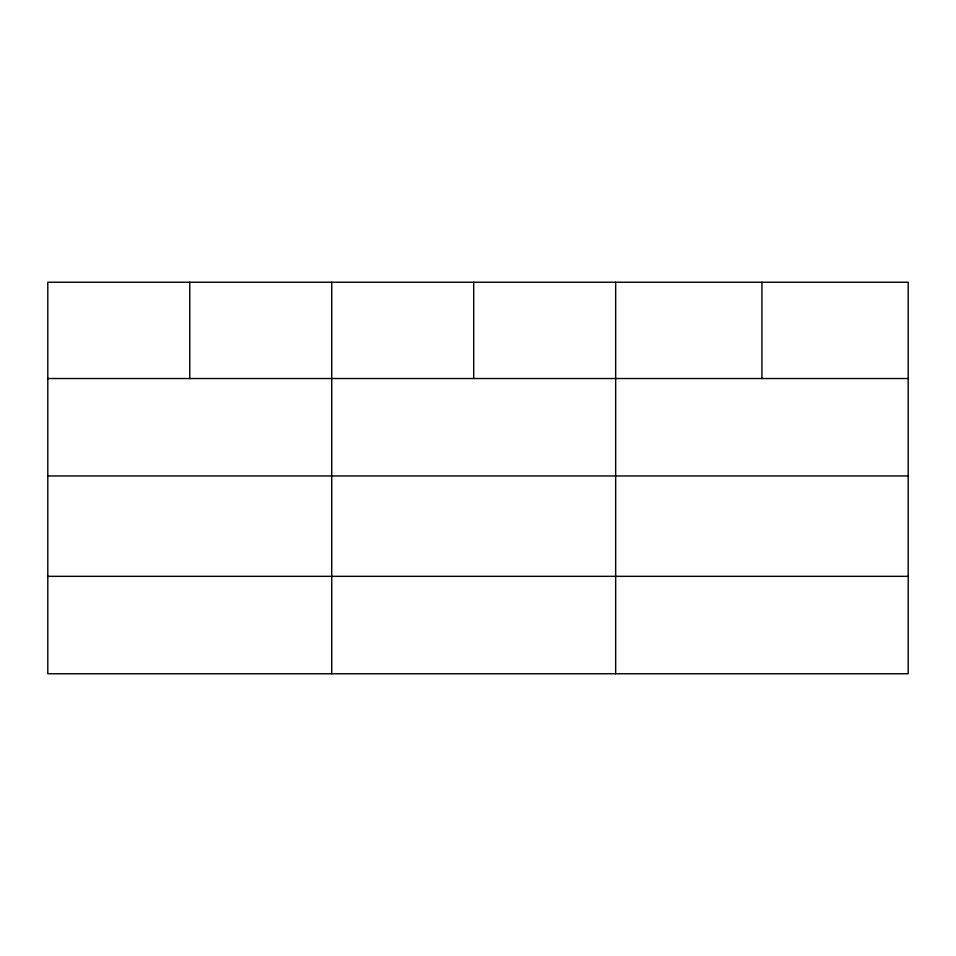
<?xml version="1.0" encoding="UTF-8"?>
<svg xmlns="http://www.w3.org/2000/svg" width="956" height="956" viewBox="0 0 956 956"><rect width="100%" height="100%" fill="white"/><g stroke="black" fill="none" stroke-linecap="round" stroke-linejoin="round"><path stroke-width="1.43" d="M908.2 475.957L908.2 282.247L47.8 282.247L47.8 673.753L908.2 673.753L908.2 475.957L47.8 475.957M47.8 378.528L908.2 378.528M47.8 576.337L908.2 576.337M761.932 282.247L761.932 378.528M615.664 282.247L615.664 673.753M473.698 282.247L473.698 378.528M331.732 282.247L331.732 673.753M189.766 282.247L189.766 378.528"/></g></svg>
